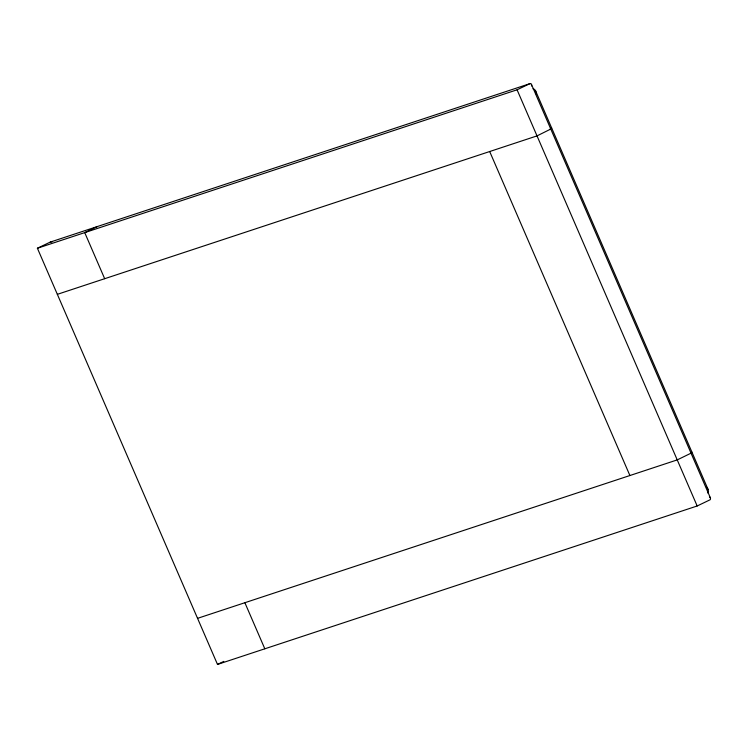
<?xml version="1.0" encoding="UTF-8"?>
<svg xmlns="http://www.w3.org/2000/svg" width="748" height="748" viewBox="0 0 748 748"><rect width="100%" height="100%" fill="white"/><g stroke="black" fill="none" stroke-linecap="round" stroke-linejoin="round"><path stroke-width="1.12" d="M691.909 452.101L690.815 452.849M707.926 493.11L708.487 491.455L708.094 489.491L535.521 90.695L534.474 89.33L532.978 88.844M691.03 453.176L677.23 459.898L197.556 618.344M550.06 129.124L551.697 128.086L550.911 128.217M709.431 496.719A5.535 3.488 6.8 0 1 710.516 498.168L710.376 499.449A2.263 1.421 6.8 0 1 709.787 499.926L697.173 505.985L217.5 664.43L37.4 248.252L50.013 242.193A2.263 1.421 6.8 0 1 50.901 241.959L51.995 241.987M97.343 226.56L84.73 232.619L104.673 278.705M37.4 248.252L517.074 89.797L529.687 83.748A2.263 1.234 -51.2 0 1 530.407 83.57L531.276 84.047A5.432 2.973 -51.2 0 1 531.566 85.973M217.5 664.43L223.802 661.4M50.34 242.071L529.986 83.626M57.344 294.338L537.017 135.893L550.416 129.226M708.094 489.491L707.112 487.855A14.876 9.378 6.8 0 0 706.421 487.041M531.417 84.309L710.441 498.009M517.074 89.797L697.173 505.985M489.688 151.526L629.9 475.532M244.876 602.71L264.82 648.797M535.521 90.695L535.951 92.322A14.876 8.134 -51.2 0 1 536.017 93.781"/></g></svg>
